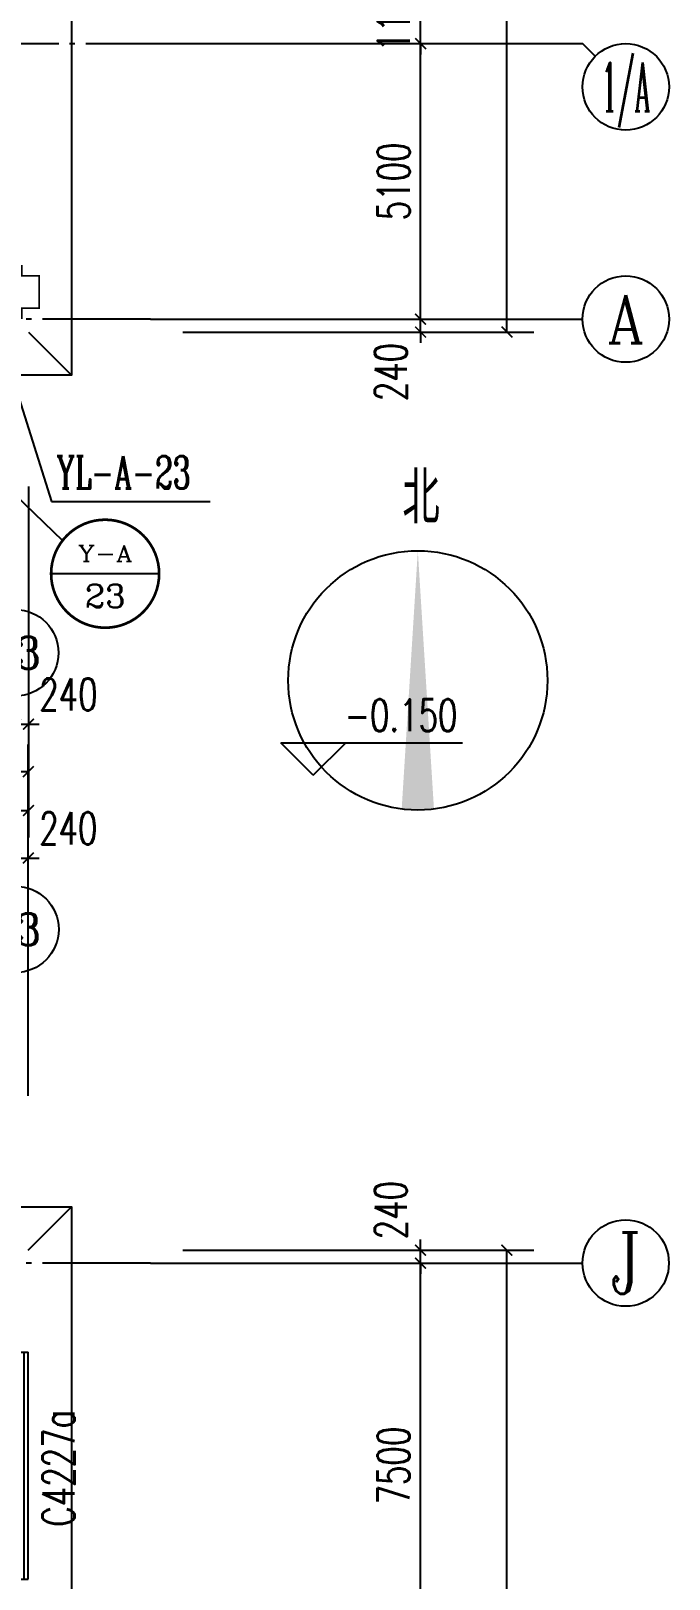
# Model space of a CAD drawing. Header units: millimetres. Extents: x 418304 to 847498, y 48187 to 111456.
# Drawn here: x 421635.24 to 421647.05, y 54503.4 to 54532.07 of the extents above; entities that cross this region are included whole.
import ezdxf
from ezdxf.enums import TextEntityAlignment as Align

# ---------------------------------------------------------------- set-up
doc = ezdxf.new("R2010")
doc.units = ezdxf.units.MM
doc.header["$LTSCALE"] = 1000
doc.linetypes.add('DOTE', pattern=[2.42, 2, -0.2, 0.02, -0.2])
for name, color, linetype in [('AXIS', 3, 'Continuous'), ('AXIS_TEXT', 7, 'Continuous'), ('DIM_ELEV', 3, 'Continuous'), ('DIM_SYMB', 3, 'Continuous'), ('DIM_消防', 3, 'Continuous'), ('DIM_雨水', 3, 'Continuous'), ('DOTE', 8, 'DOTE'), ('PUB_TEXT', 7, 'Continuous'), ('TWT_TEXT', 7, 'Continuous'), ('WINDOW', 4, 'Continuous'), ('WINDOW_TEXT', 7, 'Continuous')]:
    doc.layers.add(name, color=color, linetype=linetype)
doc.styles.add('_TCH_AXIS', font='COMPLEX', dxfattribs={"bigfont": 'GBCBIG'})
doc.styles.add('_TCH_DIM', font='SIMPLEX', dxfattribs={"bigfont": 'GBCBIG'})
doc.styles.add('_TCH_DIM_T3', font='SIMPLEX', dxfattribs={"width": 0.705882, "bigfont": 'GBCBIG'})
doc.styles.add('_TCH_WINDOW', font='SIMPLEX', dxfattribs={"height": 3.5, "bigfont": 'GBCBIG'})
doc.styles.add('_TWT_CIRCLE', font='COMPLEX', dxfattribs={"width": 1.1, "height": 3, "bigfont": 'HZTXT'})
doc.styles.add('_TWT_SERIAL', font='COMPLEX', dxfattribs={"width": 0.8, "height": 3, "bigfont": 'HZTXT'})
doc.styles.add('COMPLEX', font='COMPLEX')
doc.dimstyles.new('_TCH_ARCH&&200', dxfattribs={"dimtxt": 595, "dimasz": 200, "dimexe": 500, "dimexo": 600, "dimgap": 200, "dimtad": 1, "dimdec": 0, "dimzin": 0, "dimdsep": 46, "dimtxsty": '_TCH_DIM_T3', "dimblk": 'ARCHTICK', "dimcen": 0.09, "dimclrt": 7, "dimazin": 2, "dimtfac": 1, "dimtdec": 0, "dimtix": 1, "dimtmove": 2, "dimatfit": 3, "dimfxl": 0, "dimtolj": 1, "dimtzin": 0, "dimarcsym": 0})

# ---------------------------------------------------------------- blocks, each defined once
blk = doc.blocks.new('_AXISO')
blk.add_circle((0, 0), 0.5)
at = {"layer": 'AXIS_TEXT', "style": 'COMPLEX', "width": 1.041667}
blk.add_attdef('A', text='', height=0.56, dxfattribs=at).set_placement((-0.25, -0.28), (0.25, -0.28), align=Align.FIT)
blk = doc.blocks.new('_ArchTick')
at = {"color": 0, "linetype": 'ByBlock', "const_width": 0.15}
blk.add_lwpolyline([(-0.5, -0.5), (0.5, 0.5)], dxfattribs=at)
blk = doc.blocks.new('*D143')
at = {"layer": 'AXIS', "color": 0, "lineweight": -2}
for p, q in [((436704, 134805), (436704, 141305)), ((599984, 134805), (599984, 141305)), ((436704, 140805), (599984, 140805))]:
    blk.add_line(p, q, dxfattribs=at)
at = {"layer": 'Defpoints', "color": 0}
for p in [(599984, 140805), (436704, 134205), (599984, 134205)]:
    blk.add_point(p, dxfattribs=at)
at = {"layer": 'AXIS', "color": 0, "lineweight": -2, "xscale": 200, "yscale": 200, "zscale": 200, "rotation": 180}
blk.add_blockref('_ArchTick', (436704, 140805), dxfattribs=at)
at = {"layer": 'AXIS', "color": 0, "lineweight": -2, "xscale": 200, "yscale": 200, "zscale": 200}
blk.add_blockref('_ArchTick', (599984, 140805), dxfattribs=at)
at = {"layer": 'AXIS', "color": 7, "insert": (518344, 141303), "char_height": 595, "attachment_point": 5, "style": '_TCH_DIM_T3'}
blk.add_mtext('\\A1;163280', dxfattribs=at)
blk = doc.blocks.new('*D167')
at = {"layer": 'AXIS', "color": 0, "lineweight": -2}
for p, q in [((599744, 134805), (599744, 139705)), ((599984, 134805), (599984, 139705)), ((599744, 139205), (599544, 139205)), ((599744, 139205), (599984, 139205)), ((599984, 139205), (600184, 139205))]:
    blk.add_line(p, q, dxfattribs=at)
at = {"layer": 'Defpoints', "color": 0}
for p in [(599984, 139205), (599744, 134205), (599984, 134205)]:
    blk.add_point(p, dxfattribs=at)
at = {"layer": 'AXIS', "color": 0, "lineweight": -2, "xscale": 200, "yscale": 200, "zscale": 200}
blk.add_blockref('_ArchTick', (599744, 139205), dxfattribs=at)
at = {"layer": 'AXIS', "color": 0, "lineweight": -2, "xscale": 200, "yscale": 200, "zscale": 200, "rotation": 180}
blk.add_blockref('_ArchTick', (599984, 139205), dxfattribs=at)
at = {"layer": 'AXIS', "color": 7, "insert": (600724, 139755), "char_height": 595, "attachment_point": 5, "style": '_TCH_DIM_T3'}
blk.add_mtext('\\A1;240', dxfattribs=at)
blk = doc.blocks.new('*D168')
at = {"layer": 'AXIS', "color": 0, "lineweight": -2}
for p, q in [((602844, 131945), (609344, 131945)), ((608844, 71465), (608844, 131945)), ((602844, 71465), (609344, 71465))]:
    blk.add_line(p, q, dxfattribs=at)
at = {"layer": 'Defpoints', "color": 0}
for p in [(602244, 131945), (608844, 131945), (602244, 71465)]:
    blk.add_point(p, dxfattribs=at)
at = {"layer": 'AXIS', "color": 0, "lineweight": -2, "xscale": 200, "yscale": 200, "zscale": 200}
for p, rotation in [((608844, 131945), 90), ((608844, 71465), 270)]:
    blk.add_blockref('_ArchTick', p, dxfattribs=dict(at, rotation=rotation))
at = {"layer": 'AXIS', "color": 7, "insert": (608346, 101705), "char_height": 595, "attachment_point": 5, "rotation": 90, "style": '_TCH_DIM_T3'}
blk.add_mtext('\\A1;60480', dxfattribs=at)
blk = doc.blocks.new('*D178')
at = {"layer": 'AXIS', "color": 0, "lineweight": -2}
for p, q in [((602844, 131705), (607744, 131705)), ((607244, 124205), (607244, 131705)), ((602844, 124205), (607744, 124205))]:
    blk.add_line(p, q, dxfattribs=at)
at = {"layer": 'Defpoints', "color": 0}
for p in [(602244, 131705), (607244, 131705), (602244, 124205)]:
    blk.add_point(p, dxfattribs=at)
at = {"layer": 'AXIS', "color": 0, "lineweight": -2, "xscale": 200, "yscale": 200, "zscale": 200}
for p, rotation in [((607244, 131705), 90), ((607244, 124205), 270)]:
    blk.add_blockref('_ArchTick', p, dxfattribs=dict(at, rotation=rotation))
at = {"layer": 'AXIS', "color": 7, "insert": (606746, 127955), "char_height": 595, "attachment_point": 5, "rotation": 90, "style": '_TCH_DIM_T3'}
blk.add_mtext('\\A1;7500', dxfattribs=at)
blk = doc.blocks.new('*D179')
at = {"layer": 'AXIS', "color": 0, "lineweight": -2}
for p, q in [((602844, 131945), (607744, 131945)), ((607244, 131945), (607244, 132145)), ((607244, 131705), (607244, 131945)), ((602844, 131705), (607744, 131705)), ((607244, 131705), (607244, 131505))]:
    blk.add_line(p, q, dxfattribs=at)
at = {"layer": 'Defpoints', "color": 0}
for p in [(602244, 131945), (607244, 131945), (602244, 131705)]:
    blk.add_point(p, dxfattribs=at)
at = {"layer": 'AXIS', "color": 0, "lineweight": -2, "xscale": 200, "yscale": 200, "zscale": 200}
for p, rotation in [((607244, 131945), 270), ((607244, 131705), 90)]:
    blk.add_blockref('_ArchTick', p, dxfattribs=dict(at, rotation=rotation))
at = {"layer": 'AXIS', "color": 7, "insert": (606694, 132685), "char_height": 595, "attachment_point": 5, "rotation": 90, "style": '_TCH_DIM_T3'}
blk.add_mtext('\\A1;240', dxfattribs=at)
blk = doc.blocks.new('$TCHSYS$WIN2D')
for p, q in [((-0.5, 0.5), (0.5, 0.5)), ((-0.5, 0.5), (-0.5, -0.5)), ((0.5, 0.5), (0.5, -0.5)), ((0.5, 0.1667), (-0.5, 0.1667)), ((0.5, -0.1667), (-0.5, -0.1667)), ((-0.5, -0.5), (0.5, -0.5))]:
    blk.add_line(p, q)
blk = doc.blocks.new('*D181')
at = {"layer": 'AXIS', "color": 0, "lineweight": -2}
for p, q in [((487606, 74527), (487606, 68027)), ((650886, 74527), (650886, 68027)), ((487606, 68527), (650886, 68527))]:
    blk.add_line(p, q, dxfattribs=at)
at = {"layer": 'Defpoints', "color": 0}
for p in [(487606, 75127), (650886, 75127), (650886, 68527)]:
    blk.add_point(p, dxfattribs=at)
at = {"layer": 'AXIS', "color": 0, "lineweight": -2, "xscale": 200, "yscale": 200, "zscale": 200, "rotation": 180}
blk.add_blockref('_ArchTick', (487606, 68527), dxfattribs=at)
at = {"layer": 'AXIS', "color": 0, "lineweight": -2, "xscale": 200, "yscale": 200, "zscale": 200}
blk.add_blockref('_ArchTick', (650886, 68527), dxfattribs=at)
at = {"layer": 'AXIS', "color": 7, "insert": (569246, 69024), "char_height": 595, "attachment_point": 5, "style": '_TCH_DIM_T3'}
blk.add_mtext('\\A1;163280', dxfattribs=at)
blk = doc.blocks.new('*D209')
at = {"layer": 'AXIS', "color": 0, "lineweight": -2}
for p, q in [((650646, 74527), (650646, 69627)), ((650886, 74527), (650886, 69627)), ((650646, 70127), (650446, 70127)), ((650646, 70127), (650886, 70127)), ((650886, 70127), (651086, 70127))]:
    blk.add_line(p, q, dxfattribs=at)
at = {"layer": 'Defpoints', "color": 0}
for p in [(650646, 75127), (650886, 75127), (650886, 70127)]:
    blk.add_point(p, dxfattribs=at)
at = {"layer": 'AXIS', "color": 0, "lineweight": -2, "xscale": 200, "yscale": 200, "zscale": 200}
blk.add_blockref('_ArchTick', (650646, 70127), dxfattribs=at)
at = {"layer": 'AXIS', "color": 0, "lineweight": -2, "xscale": 200, "yscale": 200, "zscale": 200, "rotation": 180}
blk.add_blockref('_ArchTick', (650886, 70127), dxfattribs=at)
at = {"layer": 'AXIS', "color": 7, "insert": (651626, 70677), "char_height": 595, "attachment_point": 5, "style": '_TCH_DIM_T3'}
blk.add_mtext('\\A1;240', dxfattribs=at)
blk = doc.blocks.new('*D247')
at = {"layer": 'AXIS', "color": 0, "lineweight": -2}
for p, q in [((653746, 127867), (660246, 127867)), ((659746, 77387), (659746, 127867)), ((653746, 77387), (660246, 77387))]:
    blk.add_line(p, q, dxfattribs=at)
at = {"layer": 'Defpoints', "color": 0}
for p in [(653146, 127867), (659746, 127867), (653146, 77387)]:
    blk.add_point(p, dxfattribs=at)
at = {"layer": 'AXIS', "color": 0, "lineweight": -2, "xscale": 200, "yscale": 200, "zscale": 200}
for p, rotation in [((659746, 127867), 90), ((659746, 77387), 270)]:
    blk.add_blockref('_ArchTick', p, dxfattribs=dict(at, rotation=rotation))
at = {"layer": 'AXIS', "color": 7, "insert": (659248, 102627), "char_height": 595, "attachment_point": 5, "rotation": 90, "style": '_TCH_DIM_T3'}
blk.add_mtext('\\A1;50480', dxfattribs=at)
blk = doc.blocks.new('*D248')
at = {"layer": 'AXIS', "color": 0, "lineweight": -2}
for p, q in [((658146, 77627), (658146, 77827)), ((653746, 77627), (658646, 77627)), ((658146, 77387), (658146, 77627)), ((653746, 77387), (658646, 77387)), ((658146, 77387), (658146, 77187))]:
    blk.add_line(p, q, dxfattribs=at)
at = {"layer": 'Defpoints', "color": 0}
for p in [(653146, 77627), (658146, 77627), (653146, 77387)]:
    blk.add_point(p, dxfattribs=at)
at = {"layer": 'AXIS', "color": 0, "lineweight": -2, "xscale": 200, "yscale": 200, "zscale": 200}
for p, rotation in [((658146, 77627), 270), ((658146, 77387), 90)]:
    blk.add_blockref('_ArchTick', p, dxfattribs=dict(at, rotation=rotation))
at = {"layer": 'AXIS', "color": 7, "insert": (657596, 76647), "char_height": 595, "attachment_point": 5, "rotation": 90, "style": '_TCH_DIM_T3'}
blk.add_mtext('\\A1;240', dxfattribs=at)
blk = doc.blocks.new('*D249')
at = {"layer": 'AXIS', "color": 0, "lineweight": -2}
for p, q in [((653746, 82727), (658646, 82727)), ((658146, 77627), (658146, 82727)), ((653746, 77627), (658646, 77627))]:
    blk.add_line(p, q, dxfattribs=at)
at = {"layer": 'Defpoints', "color": 0}
for p in [(653146, 82727), (658146, 82727), (653146, 77627)]:
    blk.add_point(p, dxfattribs=at)
at = {"layer": 'AXIS', "color": 0, "lineweight": -2, "xscale": 200, "yscale": 200, "zscale": 200}
for p, rotation in [((658146, 82727), 90), ((658146, 77627), 270)]:
    blk.add_blockref('_ArchTick', p, dxfattribs=dict(at, rotation=rotation))
at = {"layer": 'AXIS', "color": 7, "insert": (657648, 80177), "char_height": 595, "attachment_point": 5, "rotation": 90, "style": '_TCH_DIM_T3'}
blk.add_mtext('\\A1;5100', dxfattribs=at)
blk = doc.blocks.new('*D250')
at = {"layer": 'AXIS', "color": 0, "lineweight": -2}
for p, q in [((658146, 83877), (658146, 84077)), ((653746, 83877), (658646, 83877)), ((658146, 82727), (658146, 83877)), ((653746, 82727), (658646, 82727)), ((658146, 82727), (658146, 82527))]:
    blk.add_line(p, q, dxfattribs=at)
at = {"layer": 'Defpoints', "color": 0}
for p in [(653146, 83877), (658146, 83877), (653146, 82727)]:
    blk.add_point(p, dxfattribs=at)
at = {"layer": 'AXIS', "color": 0, "lineweight": -2, "xscale": 200, "yscale": 200, "zscale": 200}
for p, rotation in [((658146, 83877), 270), ((658146, 82727), 90)]:
    blk.add_blockref('_ArchTick', p, dxfattribs=dict(at, rotation=rotation))
at = {"layer": 'AXIS', "color": 7, "insert": (657648, 83302), "char_height": 595, "attachment_point": 5, "rotation": 90, "style": '_TCH_DIM_T3'}
blk.add_mtext('\\A1;1150', dxfattribs=at)
blk = doc.blocks.new('242355')
at = {"color": 8, "ltscale": 0.5}
blk.add_line((599983.6, 131945.3), (600783.6, 132745.3), dxfattribs=at)
blk.add_lwpolyline([(577543.6, 132745.3), (600783.6, 132745.3), (600783.6, 116705.3)], dxfattribs=at)
at = {"layer": 'AXIS'}
blk.add_line((602243.6, 131705.3), (610243.6, 131705.3), dxfattribs=at)
at = {"layer": 'DIM_SYMB'}
blk.add_lwpolyline([(607195.5, 140094.2, 600, 0, 0), (607195.5, 144894.2, 0, 0, 0)], format="xyseb", dxfattribs=at)
blk.add_circle((607195.5, 142494.2), 2400, dxfattribs=at)
at = {"layer": 'DOTE'}
blk.add_line((602243.6, 131705.3), (434443.6, 131705.3), dxfattribs=at)
at = {"layer": 'AXIS'}
ref = blk.add_blockref('_AXISO', (599743.6, 143005.3), dxfattribs=dict(at, xscale=1600, yscale=1600, zscale=1600))
ref.add_attrib('A', '23', dxfattribs={"layer": 'AXIS_TEXT', "height": 588.55, "style": '_TCH_AXIS'}).set_placement((599267.1, 142711.1), (600220, 142711.1), align=Align.FIT)
ref = blk.add_blockref('_AXISO', (611043.6, 131705.3), dxfattribs=dict(at, xscale=1600, yscale=1600, zscale=1600))
ref.add_attrib('A', 'J', dxfattribs={"layer": 'AXIS_TEXT', "ltscale": 0.5, "height": 1133.9, "style": '_TCH_AXIS'}).set_placement((610746.6, 131138.4), (611340.5, 131138.4), align=Align.FIT)
at = {"layer": 'WINDOW'}
ref = blk.add_blockref('$TCHSYS$WIN2D', (599863.6, 127955.3), dxfattribs=dict(at, xscale=4200, yscale=240, zscale=4200, rotation=90))
ref.add_attrib('A', 'C4227a', (600840.9, 126825.3), dxfattribs={"layer": 'WINDOW_TEXT', "height": 595, "rotation": 90, "style": '_TCH_WINDOW', "width": 0.705882})
at = {"layer": 'PUB_TEXT', "style": '_TCH_DIM'}
blk.add_text('北', height=964.5, dxfattribs=at).set_placement((606908.3, 145394.2))
at = {"layer": 'AXIS'}
for p1, p2, distance, text, picture, middle in [((436703.6, 134205.3), (599983.6, 134205.3), 6600, '163280', '*D143', (518343.6, 141302.8)), ((602243.6, 71465.3), (602243.6, 131945.3), -6600, '60480', '*D168', (608346.1, 101705.3)), ((602243.6, 124205.3), (602243.6, 131705.3), -5000, '7500', '*D178', (606746.1, 127955.3))]:
    dim = blk.add_aligned_dim(p1=p1, p2=p2, distance=distance, text=text, dimstyle='_TCH_ARCH&&200', dxfattribs=at)
    dim.commit()
    dim.dimension.update_dxf_attribs({"geometry": picture, "text_midpoint": middle})
for base, p1, p2, angle, picture, middle in [((599983.6, 139205.3), (599743.6, 134205.3), (599983.6, 134205.3), 0, '*D167', (600723.6, 139755.3)), ((607243.6, 131945.3), (602243.6, 131705.3), (602243.6, 131945.3), 90, '*D179', (606693.6, 132685.3))]:
    dim = blk.add_linear_dim(base=base, p1=p1, p2=p2, angle=angle, text='240', dimstyle='_TCH_ARCH&&200', dxfattribs=at)
    dim.commit()
    dim.dimension.update_dxf_attribs({"geometry": picture, "text_midpoint": middle, "dimtype": 161})
blk = doc.blocks.new('2436')
at = {"color": 8, "ltscale": 0.5}
blk.add_line((650886, 77386.8), (651686, 76586.8), dxfattribs=at)
blk.add_lwpolyline([(651686, 90126.8), (651686, 76586.8), (628446, 76586.8)], dxfattribs=at)
at = {"color": 8, "const_width": 30}
blk.add_lwpolyline([(650766, 78626.8), (650766, 78426.8), (651086, 78426.8), (651086, 77826.8), (650766, 77826.8), (650766, 77626.8)], dxfattribs=at)
at = {"layer": 'AXIS'}
for p, q in [((653146, 82726.8), (661146, 82726.8)), ((661380.3, 82492.5), (661146, 82726.8)), ((653146, 77626.8), (661146, 77626.8))]:
    blk.add_line(p, q, dxfattribs=at)
at = {"layer": 'DIM_ELEV'}
for p, q in [((656160.5, 69183.7), (655560.5, 69783.7)), ((655560.5, 69783.7), (658920.5, 69783.7)), ((656160.5, 69183.7), (656760.5, 69783.7))]:
    blk.add_line(p, q, dxfattribs=at)
at = {"layer": 'DIM_消防'}
for p, q in [((650201.4, 74785.7), (651517.2, 73526.5)), ((653306.2, 72912.1), (651306.2, 72912.1))]:
    blk.add_line(p, q, dxfattribs=at)
at = {"layer": 'DIM_消防', "const_width": 50}
blk.add_lwpolyline([(653306.2, 72912.1, 1), (651306.2, 72912.1, 1)], format="xyb", close=True, dxfattribs=at)
at = {"layer": 'DIM_雨水'}
for p, q in [((650201.4, 77770.9, 3000), (651311.5, 74248.7, 3000)), ((651311.5, 74248.7, 3000), (654252.9, 74248.7, 3000))]:
    blk.add_line(p, q, dxfattribs=at)
at = {"layer": 'DOTE'}
for p, q in [((644446, 82726.8), (653146, 82726.8)), ((653146, 77626.8), (485346, 77626.8))]:
    blk.add_line(p, q, dxfattribs=at)
at = {"layer": 'AXIS'}
ref = blk.add_blockref('_AXISO', (661946, 81926.8), dxfattribs=dict(at, xscale=1600, yscale=1600, zscale=1600))
ref.add_attrib('A', '1/A', dxfattribs={"layer": 'AXIS_TEXT', "height": 905.1, "style": '_TCH_AXIS', "width": 0.381818}).set_placement((661493.4, 81474.3), (662398.5, 81474.3), align=Align.FIT)
ref = blk.add_blockref('_AXISO', (661946, 77626.8), dxfattribs=dict(at, xscale=1600, yscale=1600, zscale=1600))
ref.add_attrib('A', 'A', dxfattribs={"layer": 'AXIS_TEXT', "height": 890.9, "style": '_TCH_AXIS', "width": 0.888889}).set_placement((661606.6, 77181.4), (662285.4, 77181.4), align=Align.FIT)
ref = blk.add_blockref('_AXISO', (650646, 66326.8), dxfattribs=dict(at, xscale=1600, yscale=1600, zscale=1600))
ref.add_attrib('A', '23', dxfattribs={"layer": 'AXIS_TEXT', "height": 588.55, "style": '_TCH_AXIS'}).set_placement((650169.5, 66032.5), (651122.4, 66032.5), align=Align.FIT)
at = {"layer": 'DIM_消防', "color": 7, "style": '_TWT_CIRCLE'}
for s, height, p, p2 in [('Y-A', 296.03, (651802.2, 73139.2), (652810.1, 73139.2)), ('23', 423.95, (651928.7, 72287.3), (652683.7, 72287.3))]:
    blk.add_text(s, height=height, dxfattribs=at).set_placement(p, p2, align=Align.FIT)
at = {"layer": 'PUB_TEXT', "style": '_TCH_DIM', "width": 0.705882}
blk.add_text('-0.150', height=595, dxfattribs=at).set_placement((656740.5, 69993.7))
at = {"layer": 'TWT_TEXT', "style": '_TWT_SERIAL', "width": 0.64}
blk.add_text('YL-A-23', height=600, dxfattribs=at).set_placement((651403.2, 74488.7, 3000))
at = {"layer": 'AXIS'}
for p1, p2, distance, text, picture, middle in [((653146, 77386.8), (653146, 127866.8), -6600, '50480', '*D247', (659248.5, 102626.8)), ((653146, 82726.8), (653146, 83876.8), -5000, '1150', '*D250', (657648.5, 83301.8)), ((653146, 77626.8), (653146, 82726.8), -5000, '5100', '*D249', (657648.5, 80176.8)), ((487606, 75126.8), (650886, 75126.8), -6600, '163280', '*D181', (569246, 69024.3))]:
    dim = blk.add_aligned_dim(p1=p1, p2=p2, distance=distance, text=text, dimstyle='_TCH_ARCH&&200', dxfattribs=at)
    dim.commit()
    dim.dimension.update_dxf_attribs({"geometry": picture, "text_midpoint": middle})
for base, p1, p2, angle, picture, middle in [((658146, 77626.8), (653146, 77386.8), (653146, 77626.8), 90, '*D248', (657596, 76646.8)), ((650886, 70126.8), (650646, 75126.8), (650886, 75126.8), 0, '*D209', (651626, 70676.8))]:
    dim = blk.add_linear_dim(base=base, p1=p1, p2=p2, angle=angle, text='240', dimstyle='_TCH_ARCH&&200', dxfattribs=at)
    dim.commit()
    dim.dimension.update_dxf_attribs({"geometry": picture, "text_midpoint": middle, "dimtype": 161})

msp = doc.modelspace()

# ---------------------------------------------------------------- block references
at = {"xscale": 0.001, "yscale": 0.001, "zscale": 0.001}
for name, p in [('2436', (420984.305, 54449.106, 3)), ('242355', (421035.205, 54377.548, 3))]:
    msp.add_blockref(name, p, dxfattribs=at)

doc.saveas('drawing.dxf')
